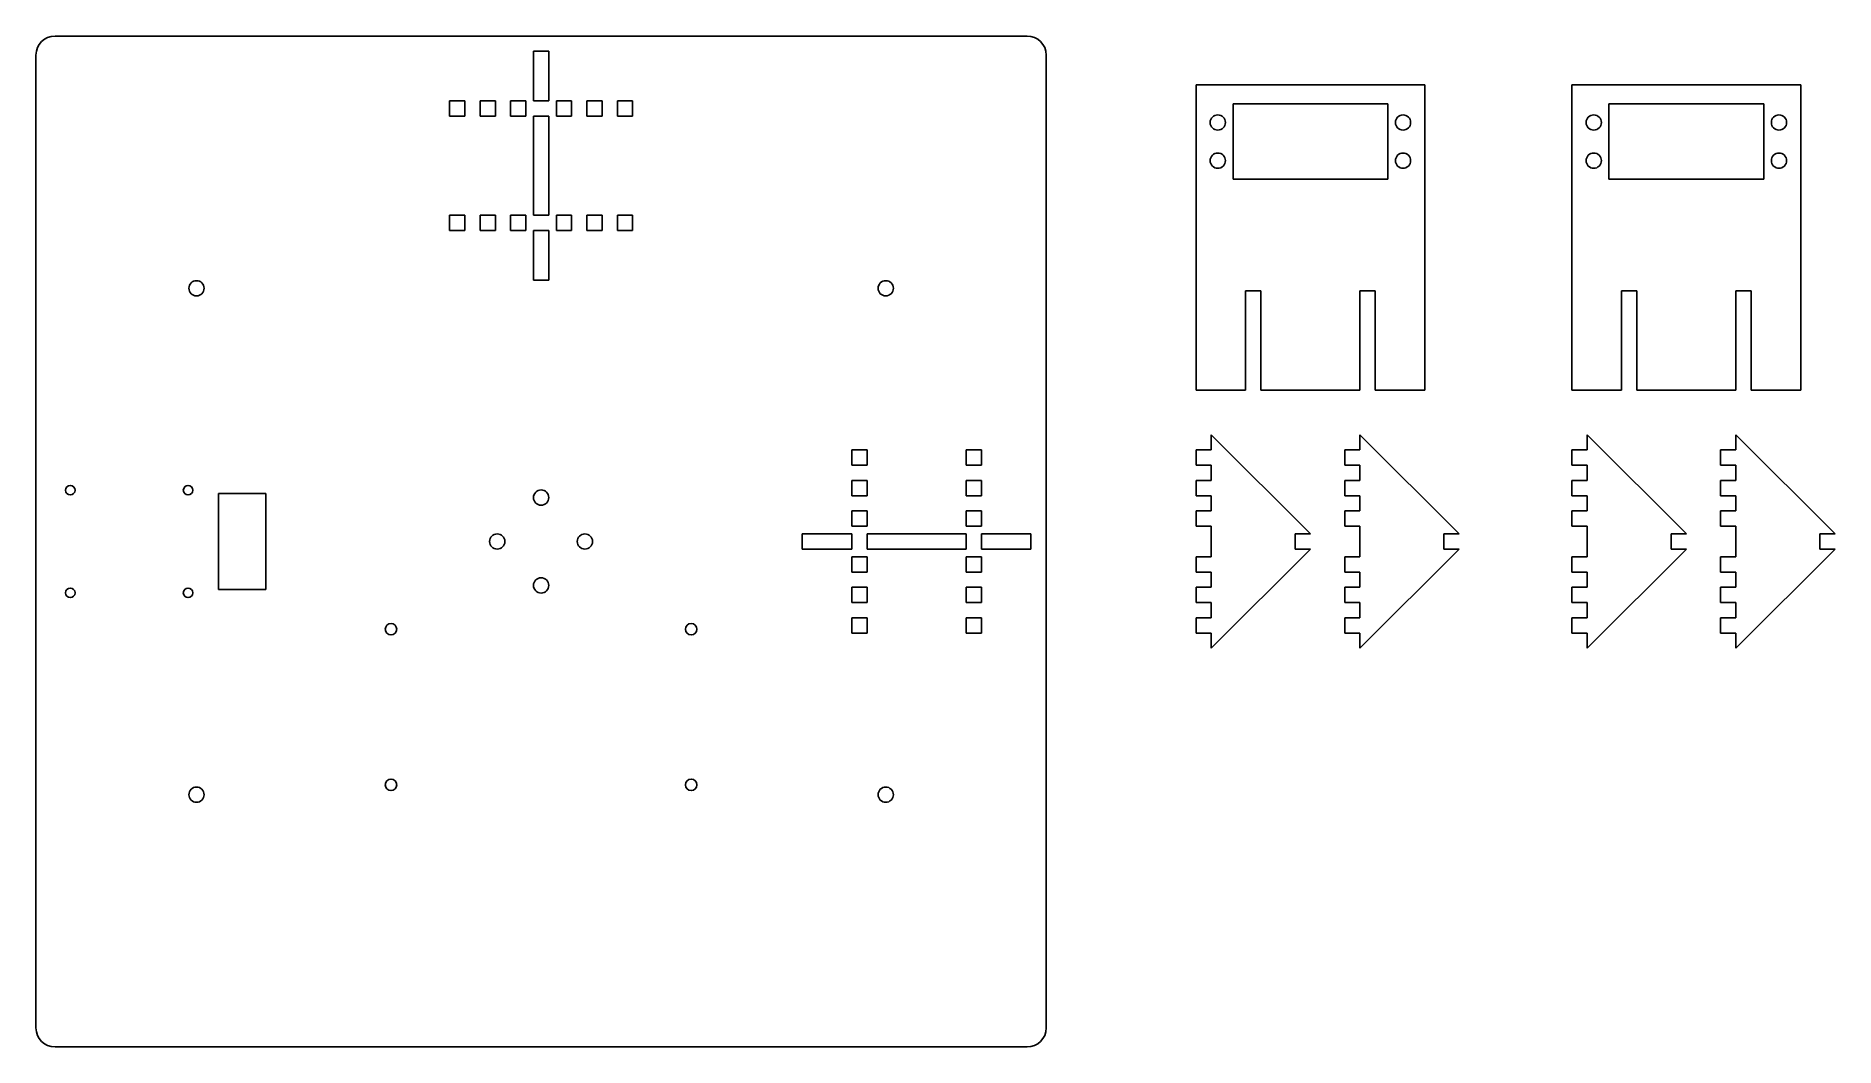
# Model space of a CAD drawing. Header units: millimetres. Extents: x 22208 to 22680, y 17434 to 17699.
import ezdxf

# ---------------------------------------------------------------- set-up
doc = ezdxf.new("R2010")
doc.units = ezdxf.units.MM

msp = doc.modelspace()

# ---------------------------------------------------------------- linework, layer by layer
for p, q in [((22467.92, 17698.85), (22212.92, 17698.85)), ((22207.92, 17693.85), (22207.92, 17438.85)), ((22338.42, 17694.85), (22342.42, 17694.85)), ((22338.42, 17681.85), (22338.42, 17694.85)), ((22342.42, 17681.85), (22342.42, 17694.85)), ((22472.92, 17438.85), (22472.92, 17693.85)), ((22512.22, 17686.03), (22572.22, 17686.03)), ((22512.22, 17606.03), (22512.22, 17686.03)), ((22572.22, 17686.03), (22572.22, 17606.03)), ((22610.84, 17686.03), (22670.84, 17686.03)), ((22610.84, 17606.03), (22610.84, 17686.03)), ((22670.84, 17686.03), (22670.84, 17606.03)), ((22320.42, 17681.85), (22316.42, 17681.85)), ((22316.42, 17681.85), (22316.42, 17677.85)), ((22320.42, 17677.85), (22320.42, 17681.85)), ((22328.42, 17681.85), (22324.42, 17681.85)), ((22324.42, 17681.85), (22324.42, 17677.85)), ((22328.42, 17677.85), (22328.42, 17681.85)), ((22336.42, 17681.85), (22332.42, 17681.85)), ((22332.42, 17681.85), (22332.42, 17677.85)), ((22336.42, 17677.85), (22336.42, 17681.85)), ((22338.42, 17681.85), (22342.42, 17681.85)), ((22348.42, 17681.85), (22344.42, 17681.85)), ((22344.42, 17681.85), (22344.42, 17677.85)), ((22348.42, 17677.85), (22348.42, 17681.85)), ((22356.42, 17681.85), (22352.42, 17681.85)), ((22352.42, 17681.85), (22352.42, 17677.85)), ((22356.42, 17677.85), (22356.42, 17681.85)), ((22364.42, 17681.85), (22360.42, 17681.85)), ((22360.42, 17681.85), (22360.42, 17677.85)), ((22364.42, 17677.85), (22364.42, 17681.85)), ((22521.92, 17681.03), (22521.92, 17661.33)), ((22521.92, 17681.03), (22562.52, 17681.03)), ((22562.52, 17681.03), (22562.52, 17661.33)), ((22620.54, 17681.03), (22620.54, 17661.33)), ((22620.54, 17681.03), (22661.14, 17681.03)), ((22661.14, 17681.03), (22661.14, 17661.33)), ((22316.42, 17677.85), (22320.42, 17677.85)), ((22324.42, 17677.85), (22328.42, 17677.85)), ((22332.42, 17677.85), (22336.42, 17677.85)), ((22338.42, 17651.85), (22338.42, 17677.85)), ((22338.42, 17677.85), (22342.42, 17677.85)), ((22342.42, 17651.85), (22342.42, 17677.85)), ((22344.42, 17677.85), (22348.42, 17677.85)), ((22352.42, 17677.85), (22356.42, 17677.85)), ((22360.42, 17677.85), (22364.42, 17677.85)), ((22521.92, 17661.33), (22562.52, 17661.33)), ((22620.54, 17661.33), (22661.14, 17661.33)), ((22320.42, 17651.85), (22316.42, 17651.85)), ((22316.42, 17651.85), (22316.42, 17647.85)), ((22320.42, 17647.85), (22320.42, 17651.85)), ((22328.42, 17651.85), (22324.42, 17651.85)), ((22324.42, 17651.85), (22324.42, 17647.85)), ((22328.42, 17647.85), (22328.42, 17651.85)), ((22336.42, 17651.85), (22332.42, 17651.85)), ((22332.42, 17651.85), (22332.42, 17647.85)), ((22336.42, 17647.85), (22336.42, 17651.85)), ((22338.42, 17651.85), (22342.42, 17651.85)), ((22348.42, 17651.85), (22344.42, 17651.85)), ((22344.42, 17651.85), (22344.42, 17647.85)), ((22348.42, 17647.85), (22348.42, 17651.85)), ((22356.42, 17651.85), (22352.42, 17651.85)), ((22352.42, 17651.85), (22352.42, 17647.85)), ((22356.42, 17647.85), (22356.42, 17651.85)), ((22364.42, 17651.85), (22360.42, 17651.85)), ((22360.42, 17651.85), (22360.42, 17647.85)), ((22364.42, 17647.85), (22364.42, 17651.85)), ((22316.42, 17647.85), (22320.42, 17647.85)), ((22324.42, 17647.85), (22328.42, 17647.85)), ((22332.42, 17647.85), (22336.42, 17647.85)), ((22338.42, 17634.85), (22338.42, 17647.85)), ((22338.42, 17647.85), (22342.42, 17647.85)), ((22342.42, 17634.85), (22342.42, 17647.85)), ((22344.42, 17647.85), (22348.42, 17647.85)), ((22352.42, 17647.85), (22356.42, 17647.85)), ((22360.42, 17647.85), (22364.42, 17647.85)), ((22338.42, 17634.85), (22342.42, 17634.85)), ((22525.22, 17632.03), (22525.22, 17606.03)), ((22525.22, 17632.03), (22529.22, 17632.03)), ((22529.22, 17632.03), (22529.22, 17606.03)), ((22555.22, 17632.03), (22555.22, 17606.03)), ((22555.22, 17632.03), (22559.22, 17632.03)), ((22559.22, 17632.03), (22559.22, 17606.03)), ((22572.22, 17610.03), (22572.22, 17632.03)), ((22623.84, 17632.03), (22623.84, 17606.03)), ((22623.84, 17632.03), (22627.84, 17632.03)), ((22627.84, 17632.03), (22627.84, 17606.03)), ((22653.84, 17632.03), (22653.84, 17606.03)), ((22653.84, 17632.03), (22657.84, 17632.03)), ((22657.84, 17632.03), (22657.84, 17606.03)), ((22670.84, 17610.03), (22670.84, 17632.03)), ((22512.22, 17606.03), (22525.22, 17606.03)), ((22529.22, 17606.03), (22555.22, 17606.03)), ((22559.22, 17606.03), (22572.22, 17606.03)), ((22610.84, 17606.03), (22623.84, 17606.03)), ((22627.84, 17606.03), (22653.84, 17606.03)), ((22657.84, 17606.03), (22670.84, 17606.03)), ((22516.22, 17590.35), (22516.22, 17594.35)), ((22542.22, 17568.35), (22516.22, 17594.35)), ((22555.22, 17590.35), (22555.22, 17594.35)), ((22581.22, 17568.35), (22555.22, 17594.35)), ((22614.84, 17590.35), (22614.84, 17594.35)), ((22640.84, 17568.35), (22614.84, 17594.35)), ((22653.84, 17590.35), (22653.84, 17594.35)), ((22679.84, 17568.35), (22653.84, 17594.35)), ((22425.92, 17590.35), (22421.92, 17590.35)), ((22421.92, 17590.35), (22421.92, 17586.35)), ((22425.92, 17586.35), (22425.92, 17590.35)), ((22455.92, 17590.35), (22451.92, 17590.35)), ((22451.92, 17590.35), (22451.92, 17586.35)), ((22455.92, 17586.35), (22455.92, 17590.35)), ((22516.22, 17590.35), (22512.22, 17590.35)), ((22512.22, 17590.35), (22512.22, 17586.35)), ((22555.22, 17590.35), (22551.22, 17590.35)), ((22551.22, 17590.35), (22551.22, 17586.35)), ((22614.84, 17590.35), (22610.84, 17590.35)), ((22610.84, 17590.35), (22610.84, 17586.35)), ((22653.84, 17590.35), (22649.84, 17590.35)), ((22649.84, 17590.35), (22649.84, 17586.35)), ((22421.92, 17586.35), (22425.92, 17586.35)), ((22451.92, 17586.35), (22455.92, 17586.35)), ((22512.22, 17586.35), (22516.22, 17586.35)), ((22516.22, 17582.35), (22516.22, 17586.35)), ((22551.22, 17586.35), (22555.22, 17586.35)), ((22555.22, 17582.35), (22555.22, 17586.35)), ((22610.84, 17586.35), (22614.84, 17586.35)), ((22614.84, 17582.35), (22614.84, 17586.35)), ((22649.84, 17586.35), (22653.84, 17586.35)), ((22653.84, 17582.35), (22653.84, 17586.35)), ((22255.82, 17578.95), (22255.82, 17553.75)), ((22255.82, 17578.95), (22268.22, 17578.95)), ((22268.22, 17553.75), (22268.22, 17578.95)), ((22425.92, 17582.35), (22421.92, 17582.35)), ((22421.92, 17582.35), (22421.92, 17578.35)), ((22425.92, 17578.35), (22425.92, 17582.35)), ((22455.92, 17582.35), (22451.92, 17582.35)), ((22451.92, 17582.35), (22451.92, 17578.35)), ((22455.92, 17578.35), (22455.92, 17582.35)), ((22516.22, 17582.35), (22512.22, 17582.35)), ((22512.22, 17582.35), (22512.22, 17578.35)), ((22555.22, 17582.35), (22551.22, 17582.35)), ((22551.22, 17582.35), (22551.22, 17578.35)), ((22614.84, 17582.35), (22610.84, 17582.35)), ((22610.84, 17582.35), (22610.84, 17578.35)), ((22653.84, 17582.35), (22649.84, 17582.35)), ((22649.84, 17582.35), (22649.84, 17578.35)), ((22421.92, 17578.35), (22425.92, 17578.35)), ((22425.92, 17574.35), (22421.92, 17574.35)), ((22421.92, 17574.35), (22421.92, 17570.35)), ((22425.92, 17570.35), (22425.92, 17574.35)), ((22451.92, 17578.35), (22455.92, 17578.35)), ((22455.92, 17574.35), (22451.92, 17574.35)), ((22451.92, 17574.35), (22451.92, 17570.35)), ((22455.92, 17570.35), (22455.92, 17574.35)), ((22512.22, 17578.35), (22516.22, 17578.35)), ((22516.22, 17574.35), (22512.22, 17574.35)), ((22512.22, 17574.35), (22512.22, 17570.35)), ((22516.22, 17574.35), (22516.22, 17578.35)), ((22551.22, 17578.35), (22555.22, 17578.35)), ((22555.22, 17574.35), (22551.22, 17574.35)), ((22551.22, 17574.35), (22551.22, 17570.35)), ((22555.22, 17574.35), (22555.22, 17578.35)), ((22610.84, 17578.35), (22614.84, 17578.35)), ((22614.84, 17574.35), (22610.84, 17574.35)), ((22610.84, 17574.35), (22610.84, 17570.35)), ((22614.84, 17574.35), (22614.84, 17578.35)), ((22649.84, 17578.35), (22653.84, 17578.35)), ((22653.84, 17574.35), (22649.84, 17574.35)), ((22649.84, 17574.35), (22649.84, 17570.35)), ((22653.84, 17574.35), (22653.84, 17578.35)), ((22421.92, 17570.35), (22425.92, 17570.35)), ((22451.92, 17570.35), (22455.92, 17570.35)), ((22512.22, 17570.35), (22516.22, 17570.35)), ((22516.22, 17562.35), (22516.22, 17570.35)), ((22551.22, 17570.35), (22555.22, 17570.35)), ((22555.22, 17562.35), (22555.22, 17570.35)), ((22610.84, 17570.35), (22614.84, 17570.35)), ((22614.84, 17562.35), (22614.84, 17570.35)), ((22649.84, 17570.35), (22653.84, 17570.35)), ((22653.84, 17562.35), (22653.84, 17570.35)), ((22408.92, 17568.35), (22408.92, 17564.35)), ((22408.92, 17568.35), (22421.92, 17568.35)), ((22421.92, 17568.35), (22421.92, 17564.35)), ((22425.92, 17568.35), (22451.92, 17568.35)), ((22425.92, 17568.35), (22425.92, 17564.35)), ((22451.92, 17568.35), (22451.92, 17564.35)), ((22455.92, 17568.35), (22468.92, 17568.35)), ((22455.92, 17568.35), (22455.92, 17564.35)), ((22468.92, 17568.35), (22468.92, 17564.35)), ((22538.22, 17568.35), (22538.22, 17564.35)), ((22542.22, 17568.35), (22538.22, 17568.35)), ((22577.22, 17568.35), (22577.22, 17564.35)), ((22581.22, 17568.35), (22577.22, 17568.35)), ((22636.84, 17568.35), (22636.84, 17564.35)), ((22640.84, 17568.35), (22636.84, 17568.35)), ((22675.84, 17568.35), (22675.84, 17564.35)), ((22679.84, 17568.35), (22675.84, 17568.35)), ((22408.92, 17564.35), (22421.92, 17564.35)), ((22425.92, 17562.35), (22421.92, 17562.35)), ((22421.92, 17562.35), (22421.92, 17558.35)), ((22425.92, 17564.35), (22451.92, 17564.35)), ((22425.92, 17558.35), (22425.92, 17562.35)), ((22455.92, 17562.35), (22451.92, 17562.35)), ((22451.92, 17562.35), (22451.92, 17558.35)), ((22455.92, 17564.35), (22468.92, 17564.35)), ((22455.92, 17558.35), (22455.92, 17562.35)), ((22516.22, 17562.35), (22512.22, 17562.35)), ((22512.22, 17562.35), (22512.22, 17558.35)), ((22542.22, 17564.35), (22516.22, 17538.35)), ((22538.22, 17564.35), (22542.22, 17564.35)), ((22555.22, 17562.35), (22551.22, 17562.35)), ((22551.22, 17562.35), (22551.22, 17558.35)), ((22581.22, 17564.35), (22555.22, 17538.35)), ((22577.22, 17564.35), (22581.22, 17564.35)), ((22614.84, 17562.35), (22610.84, 17562.35)), ((22610.84, 17562.35), (22610.84, 17558.35)), ((22640.84, 17564.35), (22614.84, 17538.35)), ((22636.84, 17564.35), (22640.84, 17564.35)), ((22653.84, 17562.35), (22649.84, 17562.35)), ((22649.84, 17562.35), (22649.84, 17558.35)), ((22679.84, 17564.35), (22653.84, 17538.35)), ((22675.84, 17564.35), (22679.84, 17564.35)), ((22421.92, 17558.35), (22425.92, 17558.35)), ((22451.92, 17558.35), (22455.92, 17558.35)), ((22512.22, 17558.35), (22516.22, 17558.35)), ((22516.22, 17554.35), (22516.22, 17558.35)), ((22551.22, 17558.35), (22555.22, 17558.35)), ((22555.22, 17554.35), (22555.22, 17558.35)), ((22610.84, 17558.35), (22614.84, 17558.35)), ((22614.84, 17554.35), (22614.84, 17558.35)), ((22649.84, 17558.35), (22653.84, 17558.35)), ((22653.84, 17554.35), (22653.84, 17558.35)), ((22255.82, 17553.75), (22268.22, 17553.75)), ((22425.92, 17554.35), (22421.92, 17554.35)), ((22421.92, 17554.35), (22421.92, 17550.35)), ((22425.92, 17550.35), (22425.92, 17554.35)), ((22455.92, 17554.35), (22451.92, 17554.35)), ((22451.92, 17554.35), (22451.92, 17550.35)), ((22455.92, 17550.35), (22455.92, 17554.35)), ((22516.22, 17554.35), (22512.22, 17554.35)), ((22512.22, 17554.35), (22512.22, 17550.35)), ((22555.22, 17554.35), (22551.22, 17554.35)), ((22551.22, 17554.35), (22551.22, 17550.35)), ((22614.84, 17554.35), (22610.84, 17554.35)), ((22610.84, 17554.35), (22610.84, 17550.35)), ((22653.84, 17554.35), (22649.84, 17554.35)), ((22649.84, 17554.35), (22649.84, 17550.35)), ((22421.92, 17550.35), (22425.92, 17550.35)), ((22425.92, 17546.35), (22421.92, 17546.35)), ((22421.92, 17546.35), (22421.92, 17542.35)), ((22425.92, 17542.35), (22425.92, 17546.35)), ((22451.92, 17550.35), (22455.92, 17550.35)), ((22455.92, 17546.35), (22451.92, 17546.35)), ((22451.92, 17546.35), (22451.92, 17542.35)), ((22455.92, 17542.35), (22455.92, 17546.35)), ((22512.22, 17550.35), (22516.22, 17550.35)), ((22516.22, 17546.35), (22512.22, 17546.35)), ((22512.22, 17546.35), (22512.22, 17542.35)), ((22516.22, 17546.35), (22516.22, 17550.35)), ((22551.22, 17550.35), (22555.22, 17550.35)), ((22555.22, 17546.35), (22551.22, 17546.35)), ((22551.22, 17546.35), (22551.22, 17542.35)), ((22555.22, 17546.35), (22555.22, 17550.35)), ((22610.84, 17550.35), (22614.84, 17550.35)), ((22614.84, 17546.35), (22610.84, 17546.35)), ((22610.84, 17546.35), (22610.84, 17542.35)), ((22614.84, 17546.35), (22614.84, 17550.35)), ((22649.84, 17550.35), (22653.84, 17550.35)), ((22653.84, 17546.35), (22649.84, 17546.35)), ((22649.84, 17546.35), (22649.84, 17542.35)), ((22653.84, 17546.35), (22653.84, 17550.35)), ((22421.92, 17542.35), (22425.92, 17542.35)), ((22451.92, 17542.35), (22455.92, 17542.35)), ((22512.22, 17542.35), (22516.22, 17542.35)), ((22516.22, 17538.35), (22516.22, 17542.35)), ((22551.22, 17542.35), (22555.22, 17542.35)), ((22555.22, 17538.35), (22555.22, 17542.35)), ((22610.84, 17542.35), (22614.84, 17542.35)), ((22614.84, 17538.35), (22614.84, 17542.35)), ((22649.84, 17542.35), (22653.84, 17542.35)), ((22653.84, 17538.35), (22653.84, 17542.35)), ((22212.92, 17433.85), (22467.92, 17433.85))]:
    msp.add_line(p, q)
for centre, radius in [((22517.92, 17676.18), 2), ((22566.52, 17676.18), 2), ((22616.54, 17676.18), 2), ((22665.14, 17676.18), 2), ((22517.92, 17666.18), 2), ((22566.52, 17666.18), 2), ((22616.54, 17666.18), 2), ((22665.14, 17666.18), 2), ((22250.02, 17632.72), 2), ((22430.82, 17632.72), 2), ((22216.92, 17579.8), 1.25), ((22247.82, 17579.8), 1.25), ((22340.42, 17577.85), 2), ((22328.92, 17566.35), 2), ((22351.92, 17566.35), 2), ((22340.42, 17554.85), 2), ((22216.92, 17552.9), 1.25), ((22247.82, 17552.9), 1.25), ((22301.05, 17543.35), 1.5), ((22379.79, 17543.35), 1.5), ((22301.05, 17502.58), 1.5), ((22379.79, 17502.58), 1.5), ((22250.02, 17499.99), 2), ((22430.82, 17499.99), 2)]:
    msp.add_circle(centre, radius)
for centre, start, end in [((22212.92, 17693.85), 90, 180), ((22467.92, 17693.85), 0, 90), ((22212.92, 17438.85), 180, 270), ((22467.92, 17438.85), 270, 0)]:
    msp.add_arc(centre, 5, start, end)

doc.saveas('drawing.dxf')
